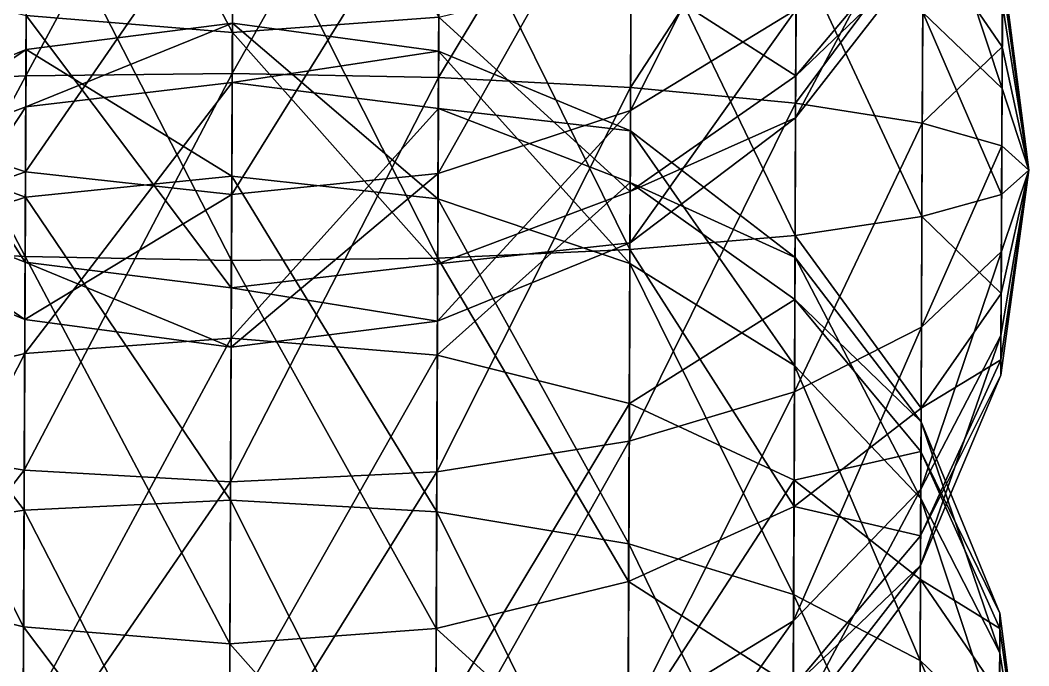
# Model space of a CAD drawing. Header units: metres. Extents: x -322 to 100, y -423 to 142.
# Drawn here: x -58.87 to -20.9, y -122.88 to -98.58 of the extents above; entities that cross this region are included whole.
import ezdxf

# ---------------------------------------------------------------- set-up
doc = ezdxf.new("R2010")
doc.units = ezdxf.units.M

msp = doc.modelspace()

# ---------------------------------------------------------------- linework, layer by layer
for points in [[(-50.88053, -99.04251, -625.03925), (-58.64254, -98.3993, -624.2201), (-58.585545, -84.46614, -629.7756), (-58.585445, -84.46604, -629.77545)], [(-50.88053, -99.04251, -625.03925), (-58.585545, -84.46614, -629.7756), (-50.821526, -84.61784, -630.7908), (-50.821426, -84.617744, -630.79065)], [(-43.113525, -98.46282, -624.2201), (-50.88053, -99.04251, -625.03925), (-50.821526, -84.61784, -630.7908), (-50.821426, -84.617744, -630.79065)], [(-50.827847, -86.16055, -1009.01074), (-58.594856, -86.74024, -1009.8299), (-58.65185, -100.67341, -1004.2744), (-58.651752, -100.67331, -1004.2743)], [(-50.827847, -86.16055, -1009.01074), (-58.65185, -100.67341, -1004.2744), (-50.886852, -100.58523, -1003.2592), (-50.886753, -100.58513, -1003.2591)], [(-43.06584, -86.803764, -1009.8299), (-50.827847, -86.16055, -1009.01074), (-50.886852, -100.58523, -1003.2592), (-50.886753, -100.58513, -1003.2591)], [(-58.594856, -86.74024, -1009.8299), (-65.837555, -88.50333, -1012.2316), (-65.88866, -100.99546, -1007.25073), (-65.88856, -100.99536, -1007.2506)], [(-58.594856, -86.74024, -1009.8299), (-65.88866, -100.99546, -1007.25073), (-58.65185, -100.67341, -1004.2744), (-58.651752, -100.67331, -1004.2743)], [(-43.06584, -86.803764, -1009.8299), (-50.886852, -100.58523, -1003.2592), (-43.122837, -100.73693, -1004.2744), (-43.122738, -100.73683, -1004.2743)], [(-35.837807, -88.626045, -1012.2316), (-43.06584, -86.803764, -1009.8299), (-43.122837, -100.73693, -1004.2744), (-43.122738, -100.73683, -1004.2743)], [(-35.837807, -88.626045, -1012.2316), (-43.122837, -100.73693, -1004.2744), (-35.88891, -101.11818, -1007.25073), (-35.88881, -101.11808, -1007.2506)], [(-29.636322, -91.503204, -1016.05225), (-35.837807, -88.626045, -1012.2316), (-35.88891, -101.11818, -1007.25073), (-35.88881, -101.11808, -1007.2506)], [(-29.628372, -89.56231, -581.5092), (-35.849224, -91.41974, -577.1292), (-35.892418, -101.97939, -585.45734), (-35.89232, -101.979294, -585.4572)], [(-29.628372, -89.56231, -581.5092), (-35.892418, -101.97939, -585.45734), (-29.663643, -98.184235, -588.3091), (-29.663544, -98.184135, -588.30896)], [(-58.61845, -92.51022, -574.3758), (-65.848976, -91.29702, -577.1292), (-65.89217, -101.856674, -585.45734), (-65.892075, -101.856575, -585.4572)], [(-35.849224, -91.41974, -577.1292), (-43.089436, -92.573746, -574.3758), (-43.137615, -104.3515, -583.6646), (-43.137516, -104.3514, -583.6645)], [(-35.849224, -91.41974, -577.1292), (-43.137615, -104.3515, -583.6646), (-35.892418, -101.97939, -585.45734), (-35.89232, -101.979294, -585.4572)], [(-29.636322, -91.503204, -1016.05225), (-35.88891, -101.11818, -1007.25073), (-29.678045, -101.70299, -1011.98535), (-29.677946, -101.70289, -1011.9852)], [(-24.884005, -95.23917, -1021.0314), (-29.636322, -91.503204, -1016.05225), (-29.678045, -101.70299, -1011.98535), (-29.677946, -101.70289, -1011.9852)], [(-21.911177, -101.15731, -1040.1854), (-24.896475, -98.287575, -1046.8326), (-24.871536, -92.190956, -1042.0244), (-24.871437, -92.19086, -1042.0243)], [(-21.911177, -101.15731, -1040.1854), (-24.871536, -92.190956, -1042.0244), (-21.898268, -98.001465, -1037.6964), (-21.898169, -98.001366, -1037.6963)], [(-58.61845, -92.51022, -574.3758), (-65.89217, -101.856674, -585.45734), (-58.66663, -104.28798, -583.6646), (-58.66653, -104.28788, -583.6645)], [(-58.67967, -107.473526, -1061.8296), (-65.85915, -93.783325, -1056.9208), (-58.618946, -92.62932, -1059.6742), (-58.618847, -92.62922, -1059.6741)], [(-50.91565, -107.62523, -1062.8447), (-58.67967, -107.473526, -1061.8296), (-58.618946, -92.62932, -1059.6742), (-58.618847, -92.62922, -1059.6741)], [(-50.855595, -92.945694, -573.43665), (-58.61845, -92.51022, -574.3758), (-58.66663, -104.28798, -583.6646), (-58.66653, -104.28788, -583.6645)], [(-50.91565, -107.62523, -1062.8447), (-58.618946, -92.62932, -1059.6742), (-50.852787, -92.25738, -1060.6133), (-50.852688, -92.25728, -1060.6132)], [(-43.150654, -107.53705, -1061.8296), (-50.91565, -107.62523, -1062.8447), (-50.852787, -92.25738, -1060.6133), (-50.852688, -92.25728, -1060.6132)], [(-43.089436, -92.573746, -574.3758), (-50.855595, -92.945694, -573.43665), (-50.90547, -105.13892, -583.05316), (-50.905373, -105.138824, -583.05304)], [(-43.089436, -92.573746, -574.3758), (-50.90547, -105.13892, -583.05316), (-43.137615, -104.3515, -583.6646), (-43.137516, -104.3514, -583.6645)], [(-43.150654, -107.53705, -1061.8296), (-50.852787, -92.25738, -1060.6133), (-43.08993, -92.69284, -1059.6742), (-43.089832, -92.69274, -1059.6741)], [(-50.855595, -92.945694, -573.43665), (-58.66663, -104.28798, -583.6646), (-50.90547, -105.13892, -583.05316), (-50.905373, -105.138824, -583.05304)], [(-35.913845, -107.215, -1058.8533), (-43.150654, -107.53705, -1061.8296), (-43.08993, -92.69284, -1059.6742), (-43.089832, -92.69274, -1059.6741)], [(-35.913845, -107.215, -1058.8533), (-43.08993, -92.69284, -1059.6742), (-35.8594, -93.906044, -1056.9208), (-35.859303, -93.905945, -1056.9207)], [(-24.875755, -93.22466, -592.0256), (-29.663643, -98.184235, -588.3091), (-29.680279, -102.251114, -598.509), (-29.68018, -102.251015, -598.50885)], [(-24.875755, -93.22466, -592.0256), (-29.680279, -102.251114, -598.509), (-24.887518, -96.10038, -599.238), (-24.887419, -96.10028, -599.23785)], [(-58.67967, -107.473526, -1061.8296), (-65.9136, -107.09228, -1058.8533), (-65.85915, -93.783325, -1056.9208), (-65.859055, -93.783226, -1056.9207)], [(-29.698408, -106.681015, -1054.1187), (-35.913845, -107.215, -1058.8533), (-35.8594, -93.906044, -1056.9208), (-35.859303, -93.905945, -1056.9207)], [(-29.673822, -100.67324, -609.37573), (-35.870823, -96.69974, -621.81836), (-29.646008, -93.87341, -617.99774), (-29.645908, -93.873314, -617.9976)], [(-29.698408, -106.681015, -1054.1187), (-35.8594, -93.906044, -1056.9208), (-29.653957, -95.8143, -1052.5408), (-29.653858, -95.8142, -1052.5406)], [(-24.882956, -94.98466, -606.92194), (-29.673822, -100.67324, -609.37573), (-29.646008, -93.87341, -617.99774), (-29.645908, -93.873314, -617.9976)], [(-24.884005, -95.23917, -1021.0314), (-29.678045, -101.70299, -1011.98535), (-24.913507, -102.4515, -1018.15564), (-24.913408, -102.4514, -1018.1555)], [(-24.887518, -96.10038, -599.238), (-29.673822, -100.67324, -609.37573), (-24.882956, -94.98466, -606.92194), (-24.882856, -94.98456, -606.9218)], [(-21.904722, -99.57934, -1026.8297), (-24.884005, -95.23917, -1021.0314), (-24.913507, -102.4515, -1018.15564), (-24.913408, -102.4514, -1018.1555)], [(-21.894543, -97.09042, -1029.9855), (-24.884005, -95.23917, -1021.0314), (-21.904722, -99.57934, -1026.8297), (-21.904623, -99.57924, -1026.8296)], [(-24.927908, -105.971504, -1047.9484), (-29.698408, -106.681015, -1054.1187), (-29.653957, -95.8143, -1052.5408), (-29.653858, -95.8142, -1052.5406)], [(-24.927908, -105.971504, -1047.9484), (-29.653957, -95.8143, -1052.5408), (-24.896475, -98.287575, -1046.8326), (-24.896376, -98.287476, -1046.8325)], [(-24.887518, -96.10038, -599.238), (-29.680279, -102.251114, -598.509), (-29.673822, -100.67324, -609.37573), (-29.673723, -100.67314, -609.3756)], [(-58.68054, -107.688034, -612.44226), (-65.90464, -104.905075, -611.2586), (-65.870575, -96.57703, -621.81836), (-65.870476, -96.57693, -621.81824)], [(-58.68054, -107.688034, -612.44226), (-65.870575, -96.57703, -621.81836), (-58.64254, -98.3993, -624.2201), (-58.64244, -98.3992, -624.22)], [(-35.904892, -105.027794, -611.2586), (-43.113525, -98.46282, -624.2201), (-35.870823, -96.69974, -621.81836), (-35.870724, -96.69964, -621.81824)], [(-29.673822, -100.67324, -609.37573), (-35.904892, -105.027794, -611.2586), (-35.870823, -96.69974, -621.81836), (-35.870724, -96.69964, -621.81824)], [(-20.901503, -104.22794, -1033.052), (-21.898268, -98.001465, -1037.6964), (-21.89218, -96.512886, -1033.963), (-21.89208, -96.51279, -1033.9629)], [(-20.901503, -104.22794, -1033.052), (-21.89218, -96.512886, -1033.963), (-21.894543, -97.09042, -1029.9855), (-21.894444, -97.090324, -1029.9854)], [(-20.901503, -104.22794, -1033.052), (-21.894543, -97.09042, -1029.9855), (-21.904722, -99.57934, -1026.8297), (-21.904623, -99.57924, -1026.8296)], [(-29.663643, -98.184235, -588.3091), (-35.892418, -101.97939, -585.45734), (-35.912796, -106.96028, -597.9495), (-35.912697, -106.96018, -597.9494)], [(-29.663643, -98.184235, -588.3091), (-35.912796, -106.96028, -597.9495), (-29.680279, -102.251114, -598.509), (-29.68018, -102.251015, -598.50885)], [(-21.927448, -105.1348, -1040.763), (-24.927908, -105.971504, -1047.9484), (-24.896475, -98.287575, -1046.8326), (-24.896376, -98.287476, -1046.8325)], [(-21.927448, -105.1348, -1040.763), (-24.896475, -98.287575, -1046.8326), (-21.911177, -101.15731, -1040.1854), (-21.911077, -101.15721, -1040.1853)], [(-20.901503, -104.22794, -1033.052), (-21.911177, -101.15731, -1040.1854), (-21.898268, -98.001465, -1037.6964), (-21.898169, -98.001366, -1037.6963)], [(-21.898268, -98.001465, -1037.6964), (-21.898268, -98.001465, -1037.6964), (-21.911177, -101.15731, -1040.1854), (-21.911077, -101.15721, -1040.1853)], [(-50.91987, -108.65892, -612.84595), (-58.68054, -107.688034, -612.44226), (-58.64254, -98.3993, -624.2201), (-58.64244, -98.3992, -624.22)], [(-50.879128, -98.69835, -868.62756), (-58.64779, -99.68175, -868.5076), (-58.656605, -101.83715, -853.6633), (-58.656506, -101.83705, -853.6632)], [(-50.879128, -98.69835, -868.62756), (-58.656605, -101.83715, -853.6633), (-50.888256, -100.929794, -853.2596), (-50.888157, -100.929695, -853.25946)], [(-50.902653, -104.44979, -883.05237), (-58.64779, -99.68175, -868.5076), (-50.879128, -98.69835, -868.62756), (-50.87903, -98.69825, -868.62744)], [(-50.91987, -108.65892, -612.84595), (-58.64254, -98.3993, -624.2201), (-50.88053, -99.04251, -625.03925), (-50.880432, -99.04241, -625.0391)], [(-43.141502, -105.300735, -882.4409), (-50.902653, -104.44979, -883.05237), (-50.879128, -98.69835, -868.62756), (-50.87903, -98.69825, -868.62744)], [(-43.118774, -99.74527, -868.5076), (-50.879128, -98.69835, -868.62756), (-50.888256, -100.929794, -853.2596), (-50.888157, -100.929695, -853.25946)], [(-43.151524, -107.751564, -612.44226), (-50.88053, -99.04251, -625.03925), (-43.113525, -98.46282, -624.2201), (-43.113426, -98.46272, -624.22)], [(-43.141502, -105.300735, -882.4409), (-50.879128, -98.69835, -868.62756), (-43.118774, -99.74527, -868.5076), (-43.118675, -99.74517, -868.5075)], [(-35.904892, -105.027794, -611.2586), (-43.151524, -107.751564, -612.44226), (-43.113525, -98.46282, -624.2201), (-43.113426, -98.46272, -624.22)], [(-43.151524, -107.751564, -612.44226), (-50.91987, -108.65892, -612.84595), (-50.88053, -99.04251, -625.03925), (-50.880432, -99.04241, -625.0391)], [(-58.64779, -99.68175, -868.5076), (-65.89533, -102.62843, -868.156), (-65.90324, -104.56091, -854.8469), (-65.90314, -104.560814, -854.8468)], [(-58.64779, -99.68175, -868.5076), (-65.90324, -104.56091, -854.8469), (-58.656605, -101.83715, -853.6633), (-58.656506, -101.83705, -853.6632)], [(-58.670513, -105.23721, -882.4409), (-65.89533, -102.62843, -868.156), (-58.64779, -99.68175, -868.5076), (-58.64769, -99.68165, -868.5075)], [(-50.902653, -104.44979, -883.05237), (-58.670513, -105.23721, -882.4409), (-58.64779, -99.68175, -868.5076), (-58.64769, -99.68165, -868.5075)], [(-43.118774, -99.74527, -868.5076), (-50.888256, -100.929794, -853.2596), (-43.127594, -101.90067, -853.6633), (-43.127495, -101.90057, -853.6632)], [(-35.915955, -107.73204, -880.6482), (-43.141502, -105.300735, -882.4409), (-43.118774, -99.74527, -868.5076), (-43.118675, -99.74517, -868.5075)], [(-35.89558, -102.75115, -868.156), (-43.118774, -99.74527, -868.5076), (-43.127594, -101.90067, -853.6633), (-43.127495, -101.90057, -853.6632)], [(-35.915955, -107.73204, -880.6482), (-43.118774, -99.74527, -868.5076), (-35.89558, -102.75115, -868.156), (-35.89548, -102.75105, -868.1559)], [(-21.904722, -99.57934, -1026.8297), (-24.913507, -102.4515, -1018.15564), (-21.919994, -103.31272, -1025.3411), (-21.919895, -103.31262, -1025.341)], [(-20.901503, -104.22794, -1033.052), (-21.904722, -99.57934, -1026.8297), (-21.919994, -103.31272, -1025.3411), (-21.919895, -103.31262, -1025.341)], [(-50.886852, -100.58523, -1003.2592), (-58.65185, -100.67341, -1004.2744), (-58.712574, -115.51761, -1006.4298), (-58.712475, -115.51751, -1006.4297)], [(-50.886852, -100.58523, -1003.2592), (-58.712574, -115.51761, -1006.4298), (-50.94972, -115.95308, -1005.49066), (-50.94962, -115.95298, -1005.49054)], [(-43.122837, -100.73693, -1004.2744), (-50.886852, -100.58523, -1003.2592), (-50.94972, -115.95308, -1005.49066), (-50.94962, -115.95298, -1005.49054)], [(-58.65185, -100.67341, -1004.2744), (-65.88866, -100.99546, -1007.25073), (-65.9431, -114.304405, -1009.1832), (-65.943, -114.304306, -1009.1831)], [(-58.65185, -100.67341, -1004.2744), (-65.9431, -114.304405, -1009.1832), (-58.712574, -115.51761, -1006.4298), (-58.712475, -115.51751, -1006.4297)], [(-50.888256, -100.929794, -853.2596), (-58.656605, -101.83715, -853.6633), (-58.694603, -111.12589, -841.88544), (-58.694504, -111.12579, -841.8853)], [(-50.888256, -100.929794, -853.2596), (-58.694603, -111.12589, -841.88544), (-50.927593, -110.5462, -841.0663), (-50.927494, -110.546104, -841.06616)], [(-43.122837, -100.73693, -1004.2744), (-50.94972, -115.95308, -1005.49066), (-43.18356, -115.58113, -1006.4298), (-43.18346, -115.58103, -1006.4297)], [(-43.127594, -101.90067, -853.6633), (-50.888256, -100.929794, -853.2596), (-50.927593, -110.5462, -841.0663), (-50.927494, -110.546104, -841.06616)], [(-35.88891, -101.11818, -1007.25073), (-43.122837, -100.73693, -1004.2744), (-43.18356, -115.58113, -1006.4298), (-43.18346, -115.58103, -1006.4297)], [(-29.680279, -102.251114, -598.509), (-35.904892, -105.027794, -611.2586), (-29.673822, -100.67324, -609.37573), (-29.673723, -100.67314, -609.3756)], [(-35.88891, -101.11818, -1007.25073), (-43.18356, -115.58113, -1006.4298), (-35.943348, -114.427124, -1009.1832), (-35.94325, -114.427025, -1009.1831)], [(-29.678045, -101.70299, -1011.98535), (-35.88891, -101.11818, -1007.25073), (-35.943348, -114.427124, -1009.1832), (-35.94325, -114.427025, -1009.1831)], [(-20.901503, -104.22794, -1033.052), (-21.927448, -105.1348, -1040.763), (-21.911177, -101.15731, -1040.1854), (-21.911077, -101.15721, -1040.1853)], [(-29.678045, -101.70299, -1011.98535), (-35.943348, -114.427124, -1009.1832), (-29.722496, -112.569695, -1013.56323), (-29.722397, -112.569595, -1013.5631)], [(-24.913507, -102.4515, -1018.15564), (-29.678045, -101.70299, -1011.98535), (-29.722496, -112.569695, -1013.56323), (-29.722397, -112.569595, -1013.5631)], [(-58.656605, -101.83715, -853.6633), (-65.90324, -104.56091, -854.8469), (-65.9373, -112.88898, -844.2872), (-65.9372, -112.88888, -844.28705)], [(-58.656605, -101.83715, -853.6633), (-65.9373, -112.88898, -844.2872), (-58.694603, -111.12589, -841.88544), (-58.694504, -111.12579, -841.8853)], [(-58.66663, -104.28798, -583.6646), (-65.89217, -101.856674, -585.45734), (-65.912544, -106.83756, -597.9495), (-65.912445, -106.83746, -597.9494)], [(-43.127594, -101.90067, -853.6633), (-50.927593, -110.5462, -841.0663), (-43.16559, -111.189415, -841.88544), (-43.16549, -111.189316, -841.8853)], [(-35.903484, -104.68364, -854.8469), (-43.127594, -101.90067, -853.6633), (-43.16559, -111.189415, -841.88544), (-43.16549, -111.189316, -841.8853)], [(-35.892418, -101.97939, -585.45734), (-43.137615, -104.3515, -583.6646), (-43.16034, -109.90697, -597.5979), (-43.16024, -109.90687, -597.5978)], [(-35.892418, -101.97939, -585.45734), (-43.16034, -109.90697, -597.5979), (-35.912796, -106.96028, -597.9495), (-35.912697, -106.96018, -597.9494)], [(-35.89558, -102.75115, -868.156), (-43.127594, -101.90067, -853.6633), (-35.903484, -104.68364, -854.8469), (-35.903385, -104.68354, -854.8468)], [(-29.680279, -102.251114, -598.509), (-35.912796, -106.96028, -597.9495), (-35.904892, -105.027794, -611.2586), (-35.904793, -105.027695, -611.2585)], [(-24.913507, -102.4515, -1018.15564), (-29.722496, -112.569695, -1013.56323), (-24.94494, -110.13543, -1019.27136), (-24.944841, -110.13533, -1019.27124)], [(-21.919994, -103.31272, -1025.3411), (-24.913507, -102.4515, -1018.15564), (-24.94494, -110.13543, -1019.27136), (-24.944841, -110.13533, -1019.27124)], [(-58.670513, -105.23721, -882.4409), (-65.9157, -107.60933, -880.6482), (-65.89533, -102.62843, -868.156), (-65.89523, -102.628334, -868.1559)], [(-29.718433, -111.57803, -877.79645), (-35.915955, -107.73204, -880.6482), (-35.89558, -102.75115, -868.156), (-35.89548, -102.75105, -868.1559)], [(-29.701797, -107.511154, -867.59656), (-35.89558, -102.75115, -868.156), (-35.903484, -104.68364, -854.8469), (-35.903385, -104.68354, -854.8468)], [(-29.718433, -111.57803, -877.79645), (-35.89558, -102.75115, -868.156), (-29.701797, -107.511154, -867.59656), (-29.701698, -107.511055, -867.59644)], [(-21.919994, -103.31272, -1025.3411), (-24.94494, -110.13543, -1019.27136), (-21.936266, -107.290215, -1025.9186), (-21.936167, -107.290115, -1025.9185)], [(-20.901503, -104.22794, -1033.052), (-21.919994, -103.31272, -1025.3411), (-21.936266, -107.290215, -1025.9186), (-21.936167, -107.290115, -1025.9185)], [(-58.66663, -104.28798, -583.6646), (-65.912544, -106.83756, -597.9495), (-58.689354, -109.843445, -597.5979), (-58.689255, -109.843346, -597.5978)], [(-50.90547, -105.13892, -583.05316), (-58.66663, -104.28798, -583.6646), (-58.689354, -109.843445, -597.5979), (-58.689255, -109.843346, -597.5978)], [(-43.137615, -104.3515, -583.6646), (-50.90547, -105.13892, -583.05316), (-50.928997, -110.890366, -597.47797), (-50.928898, -110.89027, -597.47784)], [(-43.137615, -104.3515, -583.6646), (-50.928997, -110.890366, -597.47797), (-43.16034, -109.90697, -597.5979), (-43.16024, -109.90687, -597.5978)], [(-20.901503, -104.22794, -1033.052), (-21.949175, -110.44605, -1028.4076), (-21.955263, -111.93464, -1032.141), (-21.955164, -111.93454, -1032.1409)], [(-20.901503, -104.22794, -1033.052), (-21.955263, -111.93464, -1032.141), (-21.9529, -111.35709, -1036.1185), (-21.9528, -111.356995, -1036.1184)], [(-20.901503, -104.22794, -1033.052), (-21.9529, -111.35709, -1036.1185), (-21.94272, -108.86819, -1039.2743), (-21.942621, -108.86809, -1039.2742)], [(-20.901503, -104.22794, -1033.052), (-21.936266, -107.290215, -1025.9186), (-21.949175, -110.44605, -1028.4076), (-21.949076, -110.44595, -1028.4075)], [(-20.901503, -104.22794, -1033.052), (-21.94272, -108.86819, -1039.2743), (-21.927448, -105.1348, -1040.763), (-21.92735, -105.134705, -1040.7628)], [(-50.952534, -116.64303, -892.6689), (-58.670513, -105.23721, -882.4409), (-50.902653, -104.44979, -883.05237), (-50.902554, -104.44969, -883.05225)], [(-43.18968, -117.07849, -891.72974), (-50.952534, -116.64303, -892.6689), (-50.902653, -104.44979, -883.05237), (-50.902554, -104.44969, -883.05225)], [(-50.902653, -104.44979, -883.05237), (-50.902653, -104.44979, -883.05237), (-50.952534, -116.64303, -892.6689), (-50.952435, -116.64293, -892.66876)], [(-43.18968, -117.07849, -891.72974), (-50.902653, -104.44979, -883.05237), (-43.141502, -105.300735, -882.4409), (-43.141403, -105.30064, -882.4408)], [(-35.903484, -104.68364, -854.8469), (-43.16559, -111.189415, -841.88544), (-35.937553, -113.011696, -844.2872), (-35.937454, -113.0116, -844.28705)], [(-29.708254, -109.08902, -856.7298), (-35.903484, -104.68364, -854.8469), (-35.937553, -113.011696, -844.2872), (-35.937454, -113.0116, -844.28705)], [(-29.701797, -107.511154, -867.59656), (-35.903484, -104.68364, -854.8469), (-29.708254, -109.08902, -856.7298), (-29.708155, -109.08892, -856.7297)], [(-58.689354, -109.843445, -597.5979), (-65.912544, -106.83756, -597.9495), (-65.90464, -104.905075, -611.2586), (-65.90454, -104.904976, -611.2585)], [(-58.689354, -109.843445, -597.5979), (-65.90464, -104.905075, -611.2586), (-58.68054, -107.688034, -612.44226), (-58.68044, -107.687935, -612.44214)], [(-50.90547, -105.13892, -583.05316), (-58.689354, -109.843445, -597.5979), (-50.928997, -110.890366, -597.47797), (-50.928898, -110.89027, -597.47784)], [(-35.912796, -106.96028, -597.9495), (-43.151524, -107.751564, -612.44226), (-35.904892, -105.027794, -611.2586), (-35.904793, -105.027695, -611.2585)], [(-21.94272, -108.86819, -1039.2743), (-24.927908, -105.971504, -1047.9484), (-21.927448, -105.1348, -1040.763), (-21.92735, -105.134705, -1040.7628)], [(-58.718693, -117.01497, -891.72974), (-65.9157, -107.60933, -880.6482), (-58.670513, -105.23721, -882.4409), (-58.670414, -105.237114, -882.4408)], [(-50.952534, -116.64303, -892.6689), (-58.718693, -117.01497, -891.72974), (-58.670513, -105.23721, -882.4409), (-58.670414, -105.237114, -882.4408)], [(-58.670513, -105.23721, -882.4409), (-58.670513, -105.23721, -882.4409), (-58.718693, -117.01497, -891.72974), (-58.718594, -117.01487, -891.7296)], [(-35.95915, -118.291695, -888.9763), (-43.18968, -117.07849, -891.72974), (-43.141502, -105.300735, -882.4409), (-43.141403, -105.30064, -882.4408)], [(-43.141502, -105.300735, -882.4409), (-43.141502, -105.300735, -882.4409), (-43.18968, -117.07849, -891.72974), (-43.18958, -117.07839, -891.7296)], [(-35.95915, -118.291695, -888.9763), (-43.141502, -105.300735, -882.4409), (-35.915955, -107.73204, -880.6482), (-35.915855, -107.73194, -880.6481)], [(-24.95741, -113.18384, -1045.0726), (-29.698408, -106.681015, -1054.1187), (-24.927908, -105.971504, -1047.9484), (-24.927809, -105.971405, -1047.9482)], [(-21.94272, -108.86819, -1039.2743), (-24.95741, -113.18384, -1045.0726), (-24.927908, -105.971504, -1047.9484), (-24.927809, -105.971405, -1047.9482)], [(-29.740131, -116.8808, -1050.0518), (-35.913845, -107.215, -1058.8533), (-29.698408, -106.681015, -1054.1187), (-29.698309, -106.680916, -1054.1185)], [(-24.95741, -113.18384, -1045.0726), (-29.740131, -116.8808, -1050.0518), (-29.698408, -106.681015, -1054.1187), (-29.698309, -106.680916, -1054.1185)], [(-35.912796, -106.96028, -597.9495), (-43.16034, -109.90697, -597.5979), (-43.151524, -107.751564, -612.44226), (-43.151424, -107.751465, -612.44214)], [(-58.736664, -121.406685, -1056.274), (-65.9647, -119.58441, -1053.8723), (-65.9136, -107.09228, -1058.8533), (-65.9135, -107.09218, -1058.8531)], [(-58.736664, -121.406685, -1056.274), (-65.9136, -107.09228, -1058.8533), (-58.67967, -107.473526, -1061.8296), (-58.67957, -107.47343, -1061.8295)], [(-35.964947, -119.70712, -1053.8723), (-43.150654, -107.53705, -1061.8296), (-35.913845, -107.215, -1058.8533), (-35.913746, -107.2149, -1058.8531)], [(-29.740131, -116.8808, -1050.0518), (-35.964947, -119.70712, -1053.8723), (-35.913845, -107.215, -1058.8533), (-35.913746, -107.2149, -1058.8531)], [(-21.936266, -107.290215, -1025.9186), (-24.94494, -110.13543, -1019.27136), (-24.96988, -116.23205, -1024.0796), (-24.96978, -116.23195, -1024.0795)], [(-21.936266, -107.290215, -1025.9186), (-24.96988, -116.23205, -1024.0796), (-21.949175, -110.44605, -1028.4076), (-21.949076, -110.44595, -1028.4075)], [(-58.718693, -117.01497, -891.72974), (-65.9589, -118.168976, -888.9763), (-65.9157, -107.60933, -880.6482), (-65.9156, -107.60923, -880.6481)], [(-50.974655, -122.0499, -1057.0933), (-58.736664, -121.406685, -1056.274), (-58.67967, -107.473526, -1061.8296), (-58.67957, -107.47343, -1061.8295)], [(-50.928997, -110.890366, -597.47797), (-58.689354, -109.843445, -597.5979), (-58.68054, -107.688034, -612.44226), (-58.68044, -107.687935, -612.44214)], [(-50.928997, -110.890366, -597.47797), (-58.68054, -107.688034, -612.44226), (-50.91987, -108.65892, -612.84595), (-50.91977, -108.65882, -612.8458)], [(-50.974655, -122.0499, -1057.0933), (-58.67967, -107.473526, -1061.8296), (-50.91565, -107.62523, -1062.8447), (-50.91555, -107.62513, -1062.8446)], [(-43.20765, -121.47021, -1056.274), (-50.974655, -122.0499, -1057.0933), (-50.91565, -107.62523, -1062.8447), (-50.91555, -107.62513, -1062.8446)], [(-43.16034, -109.90697, -597.5979), (-50.91987, -108.65892, -612.84595), (-43.151524, -107.751564, -612.44226), (-43.151424, -107.751465, -612.44214)], [(-43.20765, -121.47021, -1056.274), (-50.91565, -107.62523, -1062.8447), (-43.150654, -107.53705, -1061.8296), (-43.150555, -107.53695, -1061.8295)], [(-35.964947, -119.70712, -1053.8723), (-43.20765, -121.47021, -1056.274), (-43.150654, -107.53705, -1061.8296), (-43.150555, -107.53695, -1061.8295)], [(-29.753704, -120.19995, -884.5963), (-35.95915, -118.291695, -888.9763), (-35.915955, -107.73204, -880.6482), (-35.915855, -107.73194, -880.6481)], [(-35.915955, -107.73204, -880.6482), (-35.915955, -107.73204, -880.6482), (-35.95915, -118.291695, -888.9763), (-35.95905, -118.291595, -888.9762)], [(-29.753704, -120.19995, -884.5963), (-35.915955, -107.73204, -880.6482), (-29.718433, -111.57803, -877.79645), (-29.718334, -111.577934, -877.7963)], [(-24.971283, -116.57661, -874.07996), (-29.718433, -111.57803, -877.79645), (-29.701797, -107.511154, -867.59656), (-29.701698, -107.511055, -867.59644)], [(-24.95952, -113.70089, -866.86755), (-29.701797, -107.511154, -867.59656), (-29.708254, -109.08902, -856.7298), (-29.708155, -109.08892, -856.7297)], [(-24.971283, -116.57661, -874.07996), (-29.701797, -107.511154, -867.59656), (-24.95952, -113.70089, -866.86755), (-24.959421, -113.70079, -866.86743)], [(-43.16034, -109.90697, -597.5979), (-50.928997, -110.890366, -597.47797), (-50.91987, -108.65892, -612.84595), (-50.91977, -108.65882, -612.8458)], [(-21.9529, -111.35709, -1036.1185), (-24.95741, -113.18384, -1045.0726), (-21.94272, -108.86819, -1039.2743), (-21.942621, -108.86809, -1039.2742)], [(-29.708254, -109.08902, -856.7298), (-35.937553, -113.011696, -844.2872), (-29.736069, -115.888855, -848.1078), (-29.73597, -115.888756, -848.10767)], [(-24.964083, -114.816605, -859.1836), (-29.708254, -109.08902, -856.7298), (-29.736069, -115.888855, -848.1078), (-29.73597, -115.888756, -848.10767)], [(-24.95952, -113.70089, -866.86755), (-29.708254, -109.08902, -856.7298), (-24.964083, -114.816605, -859.1836), (-24.963984, -114.816505, -859.1835)], [(-24.94494, -110.13543, -1019.27136), (-29.722496, -112.569695, -1013.56323), (-29.757767, -121.19162, -1020.3631), (-29.757668, -121.19152, -1020.363)], [(-24.94494, -110.13543, -1019.27136), (-29.757767, -121.19162, -1020.3631), (-24.96988, -116.23205, -1024.0796), (-24.96978, -116.23195, -1024.0795)], [(-21.949175, -110.44605, -1028.4076), (-24.96988, -116.23205, -1024.0796), (-24.981642, -119.107765, -1031.292), (-24.981543, -119.107666, -1031.2919)], [(-21.949175, -110.44605, -1028.4076), (-24.981642, -119.107765, -1031.292), (-21.955263, -111.93464, -1032.141), (-21.955164, -111.93454, -1032.1409)], [(-50.927593, -110.5462, -841.0663), (-58.694603, -111.12589, -841.88544), (-58.7516, -125.05906, -836.32996), (-58.7515, -125.05896, -836.32983)], [(-50.927593, -110.5462, -841.0663), (-58.7516, -125.05906, -836.32996), (-50.9866, -124.97088, -835.31476), (-50.9865, -124.97078, -835.31464)], [(-43.16559, -111.189415, -841.88544), (-50.927593, -110.5462, -841.0663), (-50.9866, -124.97088, -835.31476), (-50.9865, -124.97078, -835.31464)], [(-58.694603, -111.12589, -841.88544), (-65.9373, -112.88898, -844.2872), (-65.9884, -125.38111, -839.3063), (-65.988304, -125.38101, -839.30615)], [(-58.694603, -111.12589, -841.88544), (-65.9884, -125.38111, -839.3063), (-58.7516, -125.05906, -836.32996), (-58.7515, -125.05896, -836.32983)], [(-43.16559, -111.189415, -841.88544), (-50.9866, -124.97088, -835.31476), (-43.222584, -125.12258, -836.32996), (-43.222485, -125.12248, -836.32983)], [(-35.937553, -113.011696, -844.2872), (-43.16559, -111.189415, -841.88544), (-43.222584, -125.12258, -836.32996), (-43.222485, -125.12248, -836.32983)], [(-24.996222, -122.673225, -878.8882), (-29.753704, -120.19995, -884.5963), (-29.718433, -111.57803, -877.79645), (-29.718334, -111.577934, -877.7963)], [(-29.718433, -111.57803, -877.79645), (-29.718433, -111.57803, -877.79645), (-29.753704, -120.19995, -884.5963), (-29.753605, -120.19985, -884.5962)], [(-24.996222, -122.673225, -878.8882), (-29.718433, -111.57803, -877.79645), (-24.971283, -116.57661, -874.07996), (-24.971184, -116.57651, -874.07983)], [(-21.955263, -111.93464, -1032.141), (-24.97708, -117.99204, -1038.976), (-21.9529, -111.35709, -1036.1185), (-21.9528, -111.356995, -1036.1184)], [(-21.9529, -111.35709, -1036.1185), (-24.97708, -117.99204, -1038.976), (-24.95741, -113.18384, -1045.0726), (-24.957312, -113.18374, -1045.0725)], [(-21.955263, -111.93464, -1032.141), (-24.981642, -119.107765, -1031.292), (-24.97708, -117.99204, -1038.976), (-24.97698, -117.99194, -1038.9758)], [(-29.722496, -112.569695, -1013.56323), (-35.943348, -114.427124, -1009.1832), (-35.98654, -124.98678, -1017.51135), (-35.986443, -124.98668, -1017.5112)], [(-29.722496, -112.569695, -1013.56323), (-35.98654, -124.98678, -1017.51135), (-29.757767, -121.19162, -1020.3631), (-29.757668, -121.19152, -1020.363)], [(-35.937553, -113.011696, -844.2872), (-43.222584, -125.12258, -836.32996), (-35.988655, -125.50383, -839.3063), (-35.988556, -125.50373, -839.30615)], [(-29.736069, -115.888855, -848.1078), (-35.937553, -113.011696, -844.2872), (-35.988655, -125.50383, -839.3063), (-35.988556, -125.50373, -839.30615)], [(-24.97708, -117.99204, -1038.976), (-29.740131, -116.8808, -1050.0518), (-24.95741, -113.18384, -1045.0726), (-24.957312, -113.18374, -1045.0725)], [(-21.998014, -122.387115, -869.752), (-24.971283, -116.57661, -874.07996), (-24.95952, -113.70089, -866.86755), (-24.959421, -113.70079, -866.86743)], [(-21.991926, -120.89854, -866.0186), (-24.95952, -113.70089, -866.86755), (-24.964083, -114.816605, -859.1836), (-24.963984, -114.816505, -859.1835)], [(-21.998014, -122.387115, -869.752), (-24.95952, -113.70089, -866.86755), (-21.991926, -120.89854, -866.0186), (-21.991827, -120.89844, -866.0185)], [(-58.712574, -115.51761, -1006.4298), (-65.9431, -114.304405, -1009.1832), (-65.9863, -124.86406, -1017.51135), (-65.9862, -124.86396, -1017.5112)], [(-35.943348, -114.427124, -1009.1832), (-43.18356, -115.58113, -1006.4298), (-43.23174, -127.35889, -1015.7186), (-43.23164, -127.35879, -1015.7185)], [(-35.943348, -114.427124, -1009.1832), (-43.23174, -127.35889, -1015.7186), (-35.98654, -124.98678, -1017.51135), (-35.986443, -124.98668, -1017.5112)], [(-24.964083, -114.816605, -859.1836), (-29.736069, -115.888855, -848.1078), (-24.983751, -119.62482, -853.0869), (-24.983652, -119.62472, -853.0868)], [(-21.99429, -121.476074, -862.0411), (-24.964083, -114.816605, -859.1836), (-24.983751, -119.62482, -853.0869), (-24.983652, -119.62472, -853.0868)], [(-21.991926, -120.89854, -866.0186), (-24.964083, -114.816605, -859.1836), (-21.99429, -121.476074, -862.0411), (-21.99419, -121.475975, -862.04095)], [(-58.712574, -115.51761, -1006.4298), (-65.9863, -124.86406, -1017.51135), (-58.760754, -127.295364, -1015.7186), (-58.760654, -127.295265, -1015.7185)], [(-50.94972, -115.95308, -1005.49066), (-58.712574, -115.51761, -1006.4298), (-58.760754, -127.295364, -1015.7186), (-58.760654, -127.295265, -1015.7185)], [(-43.18356, -115.58113, -1006.4298), (-50.94972, -115.95308, -1005.49066), (-50.999596, -128.14632, -1015.1072), (-50.999496, -128.14621, -1015.10706)], [(-43.18356, -115.58113, -1006.4298), (-50.999596, -128.14632, -1015.1072), (-43.23174, -127.35889, -1015.7186), (-43.23164, -127.35879, -1015.7185)], [(-50.94972, -115.95308, -1005.49066), (-58.760754, -127.295364, -1015.7186), (-50.999596, -128.14632, -1015.1072), (-50.999496, -128.14621, -1015.10706)], [(-29.736069, -115.888855, -848.1078), (-35.988655, -125.50383, -839.3063), (-29.777792, -126.08864, -844.0409), (-29.777693, -126.08854, -844.0408)], [(-24.983751, -119.62482, -853.0869), (-29.736069, -115.888855, -848.1078), (-29.777792, -126.08864, -844.0409), (-29.777693, -126.08854, -844.0408)], [(-24.96988, -116.23205, -1024.0796), (-29.757767, -121.19162, -1020.3631), (-29.774403, -125.2585, -1030.563), (-29.774303, -125.2584, -1030.5629)], [(-24.96988, -116.23205, -1024.0796), (-29.774403, -125.2585, -1030.563), (-24.981642, -119.107765, -1031.292), (-24.981543, -119.107666, -1031.2919)], [(-51.015396, -132.01088, -894.9003), (-58.718693, -117.01497, -891.72974), (-50.952534, -116.64303, -892.6689), (-50.952435, -116.64293, -892.66876)], [(-43.2504, -131.9227, -893.88513), (-51.015396, -132.01088, -894.9003), (-50.952534, -116.64303, -892.6689), (-50.952435, -116.64293, -892.66876)], [(-43.2504, -131.9227, -893.88513), (-50.952534, -116.64303, -892.6689), (-43.18968, -117.07849, -891.72974), (-43.18958, -117.07839, -891.7296)], [(-29.767946, -123.680626, -1041.4298), (-35.964947, -119.70712, -1053.8723), (-29.740131, -116.8808, -1050.0518), (-29.740032, -116.8807, -1050.0516)], [(-24.97708, -117.99204, -1038.976), (-29.767946, -123.680626, -1041.4298), (-29.740131, -116.8808, -1050.0518), (-29.740032, -116.8807, -1050.0516)], [(-22.010923, -125.54296, -872.24097), (-24.996222, -122.673225, -878.8882), (-24.971283, -116.57661, -874.07996), (-24.971184, -116.57651, -874.07983)], [(-24.971283, -116.57661, -874.07996), (-24.971283, -116.57661, -874.07996), (-24.996222, -122.673225, -878.8882), (-24.996122, -122.67313, -878.88806)], [(-22.010923, -125.54296, -872.24097), (-24.971283, -116.57661, -874.07996), (-21.998014, -122.387115, -869.752), (-21.997915, -122.38702, -869.7519)], [(-58.779415, -131.85918, -893.88513), (-65.9589, -118.168976, -888.9763), (-58.718693, -117.01497, -891.72974), (-58.718594, -117.01487, -891.7296)], [(-51.015396, -132.01088, -894.9003), (-58.779415, -131.85918, -893.88513), (-58.718693, -117.01497, -891.72974), (-58.718594, -117.01487, -891.7296)], [(-36.01359, -131.60065, -890.9088), (-43.2504, -131.9227, -893.88513), (-43.18968, -117.07849, -891.72974), (-43.18958, -117.07839, -891.7296)], [(-36.01359, -131.60065, -890.9088), (-43.18968, -117.07849, -891.72974), (-35.95915, -118.291695, -888.9763), (-35.95905, -118.291595, -888.9762)], [(-24.981642, -119.107765, -1031.292), (-29.767946, -123.680626, -1041.4298), (-24.97708, -117.99204, -1038.976), (-24.97698, -117.99194, -1038.9758)], [(-58.779415, -131.85918, -893.88513), (-66.01334, -131.47794, -890.9088), (-65.9589, -118.168976, -888.9763), (-65.9588, -118.16888, -888.9762)], [(-29.798155, -131.06667, -886.1742), (-36.01359, -131.60065, -890.9088), (-35.95915, -118.291695, -888.9763), (-35.95905, -118.291595, -888.9762)], [(-29.798155, -131.06667, -886.1742), (-35.95915, -118.291695, -888.9763), (-29.753704, -120.19995, -884.5963), (-29.753605, -120.19985, -884.5962)], [(-24.981642, -119.107765, -1031.292), (-29.774403, -125.2585, -1030.563), (-29.767946, -123.680626, -1041.4298), (-29.767847, -123.68053, -1041.4297)], [(-58.774662, -130.69542, -1044.4962), (-65.998764, -127.91246, -1043.3126), (-65.9647, -119.58441, -1053.8723), (-65.9646, -119.58431, -1053.8722)], [(-58.774662, -130.69542, -1044.4962), (-65.9647, -119.58441, -1053.8723), (-58.736664, -121.406685, -1056.274), (-58.736565, -121.406586, -1056.2739)], [(-35.999016, -128.03519, -1043.3126), (-43.20765, -121.47021, -1056.274), (-35.964947, -119.70712, -1053.8723), (-35.964848, -119.70702, -1053.8722)], [(-29.767946, -123.680626, -1041.4298), (-35.999016, -128.03519, -1043.3126), (-35.964947, -119.70712, -1053.8723), (-35.964848, -119.70702, -1053.8722)], [(-24.983751, -119.62482, -853.0869), (-29.777792, -126.08864, -844.0409), (-25.013254, -126.83715, -850.2112), (-25.013155, -126.83705, -850.21106)], [(-22.004469, -123.96499, -858.8852), (-24.983751, -119.62482, -853.0869), (-25.013254, -126.83715, -850.2112), (-25.013155, -126.83705, -850.21106)], [(-21.99429, -121.476074, -862.0411), (-24.983751, -119.62482, -853.0869), (-22.004469, -123.96499, -858.8852), (-22.00437, -123.96489, -858.8851)], [(-25.027655, -130.35715, -880.0039), (-29.798155, -131.06667, -886.1742), (-29.753704, -120.19995, -884.5963), (-29.753605, -120.19985, -884.5962)], [(-25.027655, -130.35715, -880.0039), (-29.753704, -120.19995, -884.5963), (-24.996222, -122.673225, -878.8882), (-24.996122, -122.67313, -878.88806)], [(-21.00125, -128.61359, -865.10754), (-21.998014, -122.387115, -869.752), (-21.991926, -120.89854, -866.0186), (-21.991827, -120.89844, -866.0185)], [(-21.00125, -128.61359, -865.10754), (-21.991926, -120.89854, -866.0186), (-21.99429, -121.476074, -862.0411), (-21.99419, -121.475975, -862.04095)], [(-51.013992, -131.6663, -1044.8999), (-58.774662, -130.69542, -1044.4962), (-58.736664, -121.406685, -1056.274), (-58.736565, -121.406586, -1056.2739)], [(-51.013992, -131.6663, -1044.8999), (-58.736664, -121.406685, -1056.274), (-50.974655, -122.0499, -1057.0933), (-50.974556, -122.0498, -1057.0931)], [(-43.245647, -130.75894, -1044.4962), (-50.974655, -122.0499, -1057.0933), (-43.20765, -121.47021, -1056.274), (-43.20755, -121.47011, -1056.2739)], [(-35.999016, -128.03519, -1043.3126), (-43.245647, -130.75894, -1044.4962), (-43.20765, -121.47021, -1056.274), (-43.20755, -121.47011, -1056.2739)], [(-29.757767, -121.19162, -1020.3631), (-35.98654, -124.98678, -1017.51135), (-36.00692, -129.96767, -1030.0035), (-36.00682, -129.96756, -1030.0034)], [(-29.757767, -121.19162, -1020.3631), (-36.00692, -129.96767, -1030.0035), (-29.774403, -125.2585, -1030.563), (-29.774303, -125.2584, -1030.5629)], [(-21.00125, -128.61359, -865.10754), (-21.99429, -121.476074, -862.0411), (-22.004469, -123.96499, -858.8852), (-22.00437, -123.96489, -858.8851)], [(-43.245647, -130.75894, -1044.4962), (-51.013992, -131.6663, -1044.8999), (-50.974655, -122.0499, -1057.0933), (-50.974556, -122.0498, -1057.0931)], [(-21.00125, -128.61359, -865.10754), (-22.010923, -125.54296, -872.24097), (-21.998014, -122.387115, -869.752), (-21.997915, -122.38702, -869.7519)], [(-21.998014, -122.387115, -869.752), (-21.998014, -122.387115, -869.752), (-22.010923, -125.54296, -872.24097), (-22.010824, -125.54286, -872.24084)], [(-22.027195, -129.52046, -872.8185), (-25.027655, -130.35715, -880.0039), (-24.996222, -122.673225, -878.8882), (-24.996122, -122.67313, -878.88806)], [(-22.027195, -129.52046, -872.8185), (-24.996222, -122.673225, -878.8882), (-22.010923, -125.54296, -872.24097), (-22.010824, -125.54286, -872.24084)]]:
    msp.add_3dface(points)

doc.saveas('drawing.dxf')
